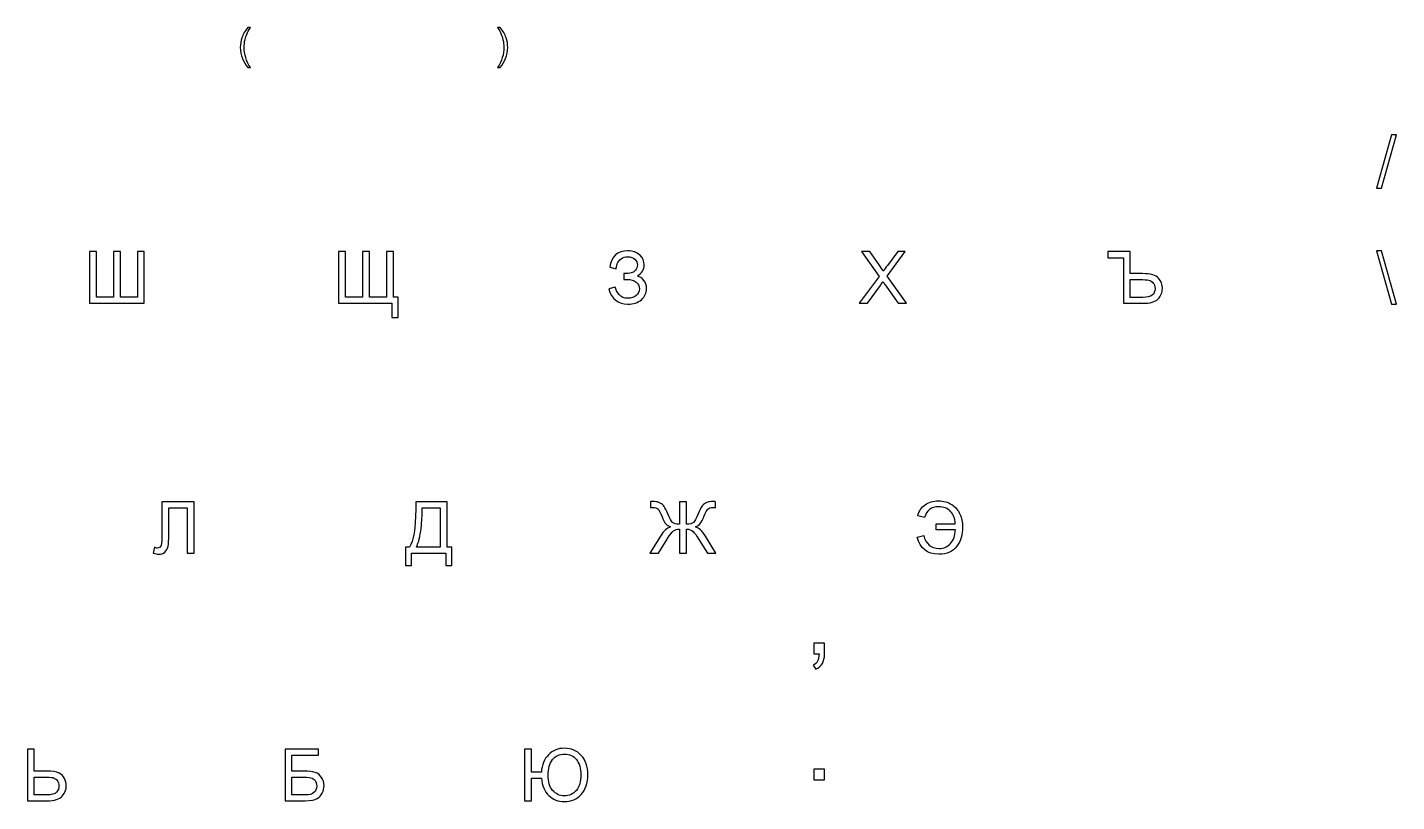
# Model space of a CAD drawing. Header units: millimetres. Extents: x -129 to 142, y -94 to 111.
# Drawn here: x 9.5 to 94.8, y -93.7 to -45.5 of the extents above; entities that cross this region are included whole.
import ezdxf

# ---------------------------------------------------------------- set-up
doc = ezdxf.new("R2010")
doc.units = ezdxf.units.MM
doc.header["$MEASUREMENT"] = 0
doc.layers.add('layer 1', color=7, linetype='Continuous')

msp = doc.modelspace()

# ---------------------------------------------------------------- linework, layer by layer
at = {"layer": 'layer 1'}
for points, knots in [([(23.2017, -48.0203), (23.0726, -47.857), (22.9632, -47.6661), (22.8737, -47.4471), (22.8737, -47.4471), (22.7843, -47.2282), (22.7398, -47.0012), (22.7398, -46.7667), (22.7398, -46.7667), (22.7398, -46.5598), (22.7732, -46.3617), (22.8399, -46.1726), (22.8399, -46.1726), (22.9182, -45.9528), (23.0388, -45.7338), (23.2017, -45.5158), (23.2017, -45.5158), (23.2017, -45.5158), (23.3699, -45.5158), (23.3699, -45.5158), (23.3699, -45.5158), (23.2649, -45.6964), (23.195, -45.8255), (23.1612, -45.9029), (23.1612, -45.9029), (23.1082, -46.0226), (23.0664, -46.1477), (23.0362, -46.2781), (23.0362, -46.2781), (22.9988, -46.4405), (22.9801, -46.6038), (22.9801, -46.768), (22.9801, -46.768), (22.9801, -47.1859), (23.11, -47.6033), (23.3699, -48.0203), (23.3699, -48.0203), (23.3699, -48.0203), (23.2017, -48.0203), (23.2017, -48.0203)], [0, 0, 0, 0, 0.0909091, 0.0909091, 0.0909091, 0.0909091, 0.1818182, 0.1818182, 0.1818182, 0.1818182, 0.2727273, 0.2727273, 0.2727273, 0.2727273, 0.3636364, 0.3636364, 0.3636364, 0.3636364, 0.4545455, 0.4545455, 0.4545455, 0.4545455, 0.5454545, 0.5454545, 0.5454545, 0.5454545, 0.6363636, 0.6363636, 0.6363636, 0.6363636, 0.7272727, 0.7272727, 0.7272727, 0.7272727, 0.8181818, 0.8181818, 0.8181818, 0.8181818, 1, 1, 1, 1]), ([(38.9364, -48.0203), (38.9364, -48.0203), (38.7682, -48.0203), (38.7682, -48.0203), (38.7682, -48.0203), (39.0281, -47.6033), (39.158, -47.1859), (39.158, -46.768), (39.158, -46.768), (39.158, -46.6047), (39.1393, -46.4427), (39.1019, -46.2821), (39.1019, -46.2821), (39.0726, -46.1517), (39.0312, -46.0266), (38.9782, -45.9065), (38.9782, -45.9065), (38.9444, -45.8286), (38.8741, -45.6982), (38.7682, -45.5158), (38.7682, -45.5158), (38.7682, -45.5158), (38.9364, -45.5158), (38.9364, -45.5158), (38.9364, -45.5158), (39.0993, -45.7338), (39.2199, -45.9528), (39.2982, -46.1726), (39.2982, -46.1726), (39.3649, -46.3617), (39.3983, -46.5598), (39.3983, -46.7667), (39.3983, -46.7667), (39.3983, -47.0012), (39.3534, -47.2282), (39.2635, -47.4471), (39.2635, -47.4471), (39.174, -47.6661), (39.065, -47.857), (38.9364, -48.0203)], [0, 0, 0, 0, 0.0909091, 0.0909091, 0.0909091, 0.0909091, 0.1818182, 0.1818182, 0.1818182, 0.1818182, 0.2727273, 0.2727273, 0.2727273, 0.2727273, 0.3636364, 0.3636364, 0.3636364, 0.3636364, 0.4545455, 0.4545455, 0.4545455, 0.4545455, 0.5454545, 0.5454545, 0.5454545, 0.5454545, 0.6363636, 0.6363636, 0.6363636, 0.6363636, 0.7272727, 0.7272727, 0.7272727, 0.7272727, 0.8181818, 0.8181818, 0.8181818, 0.8181818, 1, 1, 1, 1]), ([(93.5096, -55.5367), (93.5096, -55.5367), (94.4442, -52.2118), (94.4442, -52.2118), (94.4442, -52.2118), (94.4442, -52.2118), (94.7624, -52.2118), (94.7624, -52.2118), (94.7624, -52.2118), (94.7624, -52.2118), (93.8279, -55.5367), (93.8279, -55.5367), (93.8279, -55.5367), (93.8279, -55.5367), (93.5096, -55.5367), (93.5096, -55.5367)], [0, 0, 0, 0, 0.2, 0.2, 0.2, 0.2, 0.4, 0.4, 0.4, 0.4, 0.6, 0.6, 0.6, 0.6, 1, 1, 1, 1]), ([(13.3528, -59.4873), (13.3528, -59.4873), (13.7796, -59.4873), (13.7796, -59.4873), (13.7796, -59.4873), (13.7796, -59.4873), (13.7796, -62.327), (13.7796, -62.327), (13.7796, -62.327), (13.7796, -62.327), (14.8445, -62.327), (14.8445, -62.327), (14.8445, -62.327), (14.8445, -62.327), (14.8445, -59.4873), (14.8445, -59.4873), (14.8445, -59.4873), (14.8445, -59.4873), (15.2713, -59.4873), (15.2713, -59.4873), (15.2713, -59.4873), (15.2713, -59.4873), (15.2713, -62.327), (15.2713, -62.327), (15.2713, -62.327), (15.2713, -62.327), (16.3362, -62.327), (16.3362, -62.327), (16.3362, -62.327), (16.3362, -62.327), (16.3362, -59.4873), (16.3362, -59.4873), (16.3362, -59.4873), (16.3362, -59.4873), (16.763, -59.4873), (16.763, -59.4873), (16.763, -59.4873), (16.763, -59.4873), (16.763, -62.7044), (16.763, -62.7044), (16.763, -62.7044), (16.763, -62.7044), (13.3528, -62.7044), (13.3528, -62.7044), (13.3528, -62.7044), (13.3528, -62.7044), (13.3528, -59.4873), (13.3528, -59.4873)], [0, 0, 0, 0, 0.0769231, 0.0769231, 0.0769231, 0.0769231, 0.1538462, 0.1538462, 0.1538462, 0.1538462, 0.2307692, 0.2307692, 0.2307692, 0.2307692, 0.3076923, 0.3076923, 0.3076923, 0.3076923, 0.3846154, 0.3846154, 0.3846154, 0.3846154, 0.4615385, 0.4615385, 0.4615385, 0.4615385, 0.5384615, 0.5384615, 0.5384615, 0.5384615, 0.6153846, 0.6153846, 0.6153846, 0.6153846, 0.6923077, 0.6923077, 0.6923077, 0.6923077, 0.7692308, 0.7692308, 0.7692308, 0.7692308, 0.8461538, 0.8461538, 0.8461538, 0.8461538, 1, 1, 1, 1]), ([(28.866, -59.4873), (28.866, -59.4873), (29.2928, -59.4873), (29.2928, -59.4873), (29.2928, -59.4873), (29.2928, -59.4873), (29.2928, -62.327), (29.2928, -62.327), (29.2928, -62.327), (29.2928, -62.327), (30.3577, -62.327), (30.3577, -62.327), (30.3577, -62.327), (30.3577, -62.327), (30.3577, -59.4873), (30.3577, -59.4873), (30.3577, -59.4873), (30.3577, -59.4873), (30.7845, -59.4873), (30.7845, -59.4873), (30.7845, -59.4873), (30.7845, -59.4873), (30.7845, -62.327), (30.7845, -62.327), (30.7845, -62.327), (30.7845, -62.327), (31.8494, -62.327), (31.8494, -62.327), (31.8494, -62.327), (31.8494, -62.327), (31.8494, -59.4873), (31.8494, -59.4873), (31.8494, -59.4873), (31.8494, -59.4873), (32.2762, -59.4873), (32.2762, -59.4873), (32.2762, -59.4873), (32.2762, -59.4873), (32.2762, -62.327), (32.2762, -62.327), (32.2762, -62.327), (32.2762, -62.327), (32.5638, -62.327), (32.5638, -62.327), (32.5638, -62.327), (32.5638, -62.327), (32.5638, -63.5985), (32.5638, -63.5985), (32.5638, -63.5985), (32.5638, -63.5985), (32.1864, -63.5985), (32.1864, -63.5985), (32.1864, -63.5985), (32.1864, -63.5985), (32.1864, -62.7044), (32.1864, -62.7044), (32.1864, -62.7044), (32.1864, -62.7044), (28.866, -62.7044), (28.866, -62.7044), (28.866, -62.7044), (28.866, -62.7044), (28.866, -59.4873), (28.866, -59.4873)], [0, 0, 0, 0, 0.0588235, 0.0588235, 0.0588235, 0.0588235, 0.1176471, 0.1176471, 0.1176471, 0.1176471, 0.1764706, 0.1764706, 0.1764706, 0.1764706, 0.2352941, 0.2352941, 0.2352941, 0.2352941, 0.2941176, 0.2941176, 0.2941176, 0.2941176, 0.3529412, 0.3529412, 0.3529412, 0.3529412, 0.4117647, 0.4117647, 0.4117647, 0.4117647, 0.4705882, 0.4705882, 0.4705882, 0.4705882, 0.5294118, 0.5294118, 0.5294118, 0.5294118, 0.5882353, 0.5882353, 0.5882353, 0.5882353, 0.6470588, 0.6470588, 0.6470588, 0.6470588, 0.7058824, 0.7058824, 0.7058824, 0.7058824, 0.7647059, 0.7647059, 0.7647059, 0.7647059, 0.8235294, 0.8235294, 0.8235294, 0.8235294, 0.8823529, 0.8823529, 0.8823529, 0.8823529, 1, 1, 1, 1]), ([(45.6891, -61.7968), (45.6891, -61.7968), (46.0935, -61.6935), (46.0935, -61.6935), (46.0935, -61.6935), (46.1242, -61.8492), (46.2066, -62.005), (46.3399, -62.1607), (46.3399, -62.1607), (46.4739, -62.3165), (46.6507, -62.3944), (46.8716, -62.3944), (46.8716, -62.3944), (47.0962, -62.3944), (47.2737, -62.3367), (47.404, -62.2206), (47.404, -62.2206), (47.5336, -62.1053), (47.5987, -61.9653), (47.5987, -61.8013), (47.5987, -61.8013), (47.5987, -61.6246), (47.5306, -61.483), (47.3935, -61.3789), (47.3935, -61.3789), (47.2572, -61.2741), (47.0708, -61.2217), (46.8356, -61.2217), (46.8356, -61.2217), (46.8356, -61.2217), (46.6327, -61.2217), (46.6327, -61.2217), (46.6327, -61.2217), (46.6327, -61.2217), (46.6327, -60.8487), (46.6327, -60.8487), (46.6327, -60.8487), (46.8274, -60.8487), (46.9764, -60.8375), (47.0798, -60.8151), (47.0798, -60.8151), (47.1831, -60.7926), (47.2745, -60.7349), (47.3538, -60.6421), (47.3538, -60.6421), (47.4332, -60.55), (47.4729, -60.4444), (47.4729, -60.3261), (47.4729, -60.3261), (47.4729, -60.1868), (47.419, -60.0647), (47.3104, -59.9614), (47.3104, -59.9614), (47.2026, -59.858), (47.0558, -59.8064), (46.8716, -59.8064), (46.8716, -59.8064), (46.7098, -59.8064), (46.572, -59.8468), (46.4582, -59.9284), (46.4582, -59.9284), (46.3444, -60.01), (46.2658, -60.1179), (46.2216, -60.2519), (46.2216, -60.2519), (46.1781, -60.386), (46.1564, -60.4863), (46.1564, -60.5522), (46.1564, -60.5522), (46.1564, -60.5522), (45.7475, -60.4579), (45.7475, -60.4579), (45.7475, -60.4579), (45.8479, -59.7749), (46.2238, -59.4334), (46.8746, -59.4334), (46.8746, -59.4334), (47.1883, -59.4334), (47.4362, -59.521), (47.6197, -59.6955), (47.6197, -59.6955), (47.8031, -59.87), (47.8952, -60.0737), (47.8952, -60.3073), (47.8952, -60.3073), (47.8952, -60.6069), (47.7537, -60.839), (47.4707, -61.0038), (47.4707, -61.0038), (47.6347, -61.0494), (47.7717, -61.1423), (47.8825, -61.2816), (47.8825, -61.2816), (47.9926, -61.4216), (48.048, -61.5886), (48.048, -61.7833), (48.048, -61.7833), (48.048, -62.0604), (47.9409, -62.2918), (47.7268, -62.4782), (47.7268, -62.4782), (47.5126, -62.6647), (47.2288, -62.7583), (46.8753, -62.7583), (46.8753, -62.7583), (46.2672, -62.7583), (45.8719, -62.4378), (45.6891, -61.7968)], [0, 0, 0, 0, 0.0357143, 0.0357143, 0.0357143, 0.0357143, 0.0714286, 0.0714286, 0.0714286, 0.0714286, 0.1071429, 0.1071429, 0.1071429, 0.1071429, 0.1428571, 0.1428571, 0.1428571, 0.1428571, 0.1785714, 0.1785714, 0.1785714, 0.1785714, 0.2142857, 0.2142857, 0.2142857, 0.2142857, 0.25, 0.25, 0.25, 0.25, 0.2857143, 0.2857143, 0.2857143, 0.2857143, 0.3214286, 0.3214286, 0.3214286, 0.3214286, 0.3571429, 0.3571429, 0.3571429, 0.3571429, 0.3928571, 0.3928571, 0.3928571, 0.3928571, 0.4285714, 0.4285714, 0.4285714, 0.4285714, 0.4642857, 0.4642857, 0.4642857, 0.4642857, 0.5, 0.5, 0.5, 0.5, 0.5357143, 0.5357143, 0.5357143, 0.5357143, 0.5714286, 0.5714286, 0.5714286, 0.5714286, 0.6071429, 0.6071429, 0.6071429, 0.6071429, 0.6428571, 0.6428571, 0.6428571, 0.6428571, 0.6785714, 0.6785714, 0.6785714, 0.6785714, 0.7142857, 0.7142857, 0.7142857, 0.7142857, 0.75, 0.75, 0.75, 0.75, 0.7857143, 0.7857143, 0.7857143, 0.7857143, 0.8214286, 0.8214286, 0.8214286, 0.8214286, 0.8571429, 0.8571429, 0.8571429, 0.8571429, 0.8928571, 0.8928571, 0.8928571, 0.8928571, 0.9285714, 0.9285714, 0.9285714, 0.9285714, 1, 1, 1, 1]), ([(61.2897, -62.7044), (61.2897, -62.7044), (62.5328, -61.0352), (62.5328, -61.0352), (62.5328, -61.0352), (62.5328, -61.0352), (61.4379, -59.4873), (61.4379, -59.4873), (61.4379, -59.4873), (61.4379, -59.4873), (61.9449, -59.4873), (61.9449, -59.4873), (61.9449, -59.4873), (61.9449, -59.4873), (62.5313, -60.3103), (62.5313, -60.3103), (62.5313, -60.3103), (62.6533, -60.4811), (62.7379, -60.6114), (62.7866, -60.702), (62.7866, -60.702), (62.8593, -60.5896), (62.9446, -60.4698), (63.0427, -60.3433), (63.0427, -60.3433), (63.0427, -60.3433), (63.6852, -59.4873), (63.6852, -59.4873), (63.6852, -59.4873), (63.6852, -59.4873), (64.1518, -59.4873), (64.1518, -59.4873), (64.1518, -59.4873), (64.1518, -59.4873), (63.0345, -61.0165), (63.0345, -61.0165), (63.0345, -61.0165), (63.0345, -61.0165), (64.2371, -62.7044), (64.2371, -62.7044), (64.2371, -62.7044), (64.2371, -62.7044), (63.7144, -62.7044), (63.7144, -62.7044), (63.7144, -62.7044), (63.7144, -62.7044), (62.9027, -61.5572), (62.9027, -61.5572), (62.9027, -61.5572), (62.8563, -61.492), (62.8121, -61.4269), (62.7709, -61.3625), (62.7709, -61.3625), (62.699, -61.4703), (62.6481, -61.5459), (62.6166, -61.5886), (62.6166, -61.5886), (62.6166, -61.5886), (61.8011, -62.7044), (61.8011, -62.7044), (61.8011, -62.7044), (61.8011, -62.7044), (61.2897, -62.7044), (61.2897, -62.7044)], [0, 0, 0, 0, 0.0588235, 0.0588235, 0.0588235, 0.0588235, 0.1176471, 0.1176471, 0.1176471, 0.1176471, 0.1764706, 0.1764706, 0.1764706, 0.1764706, 0.2352941, 0.2352941, 0.2352941, 0.2352941, 0.2941176, 0.2941176, 0.2941176, 0.2941176, 0.3529412, 0.3529412, 0.3529412, 0.3529412, 0.4117647, 0.4117647, 0.4117647, 0.4117647, 0.4705882, 0.4705882, 0.4705882, 0.4705882, 0.5294118, 0.5294118, 0.5294118, 0.5294118, 0.5882353, 0.5882353, 0.5882353, 0.5882353, 0.6470588, 0.6470588, 0.6470588, 0.6470588, 0.7058824, 0.7058824, 0.7058824, 0.7058824, 0.7647059, 0.7647059, 0.7647059, 0.7647059, 0.8235294, 0.8235294, 0.8235294, 0.8235294, 0.8823529, 0.8823529, 0.8823529, 0.8823529, 1, 1, 1, 1]), ([(76.766, -59.4873), (76.766, -59.4873), (78.1723, -59.4873), (78.1723, -59.4873), (78.1723, -59.4873), (78.1723, -59.4873), (78.1723, -60.8577), (78.1723, -60.8577), (78.1723, -60.8577), (78.1723, -60.8577), (78.9429, -60.8577), (78.9429, -60.8577), (78.9429, -60.8577), (79.4476, -60.8577), (79.7786, -60.9513), (79.9359, -61.1393), (79.9359, -61.1393), (80.0931, -61.3265), (80.1718, -61.5377), (80.1718, -61.7721), (80.1718, -61.7721), (80.1718, -62.0417), (80.0804, -62.2648), (79.8984, -62.4408), (79.8984, -62.4408), (79.7165, -62.6168), (79.4064, -62.7044), (78.9684, -62.7044), (78.9684, -62.7044), (78.9684, -62.7044), (77.7455, -62.7044), (77.7455, -62.7044), (77.7455, -62.7044), (77.7455, -62.7044), (77.7455, -59.8648), (77.7455, -59.8648), (77.7455, -59.8648), (77.7455, -59.8648), (76.766, -59.8648), (76.766, -59.8648), (76.766, -59.8648), (76.766, -59.8648), (76.766, -59.4873), (76.766, -59.4873)], [0, 0, 0, 0, 0.0833333, 0.0833333, 0.0833333, 0.0833333, 0.1666667, 0.1666667, 0.1666667, 0.1666667, 0.25, 0.25, 0.25, 0.25, 0.3333333, 0.3333333, 0.3333333, 0.3333333, 0.4166667, 0.4166667, 0.4166667, 0.4166667, 0.5, 0.5, 0.5, 0.5, 0.5833333, 0.5833333, 0.5833333, 0.5833333, 0.6666667, 0.6666667, 0.6666667, 0.6666667, 0.75, 0.75, 0.75, 0.75, 0.8333333, 0.8333333, 0.8333333, 0.8333333, 1, 1, 1, 1]), ([(94.4427, -62.7583), (94.4427, -62.7583), (93.5126, -59.4334), (93.5126, -59.4334), (93.5126, -59.4334), (93.5126, -59.4334), (93.8286, -59.4334), (93.8286, -59.4334), (93.8286, -59.4334), (93.8286, -59.4334), (94.7587, -62.7583), (94.7587, -62.7583), (94.7587, -62.7583), (94.7587, -62.7583), (94.4427, -62.7583), (94.4427, -62.7583)], [0, 0, 0, 0, 0.2, 0.2, 0.2, 0.2, 0.4, 0.4, 0.4, 0.4, 0.6, 0.6, 0.6, 0.6, 1, 1, 1, 1]), ([(78.1723, -62.3405), (78.1723, -62.3405), (78.9519, -62.3405), (78.9519, -62.3405), (78.9519, -62.3405), (79.2192, -62.3405), (79.4132, -62.2955), (79.5337, -62.2057), (79.5337, -62.2057), (79.6536, -62.1158), (79.7135, -61.9728), (79.7135, -61.7766), (79.7135, -61.7766), (79.7135, -61.6433), (79.6783, -61.5317), (79.6071, -61.4403), (79.6071, -61.4403), (79.536, -61.349), (79.4416, -61.2898), (79.3248, -61.2644), (79.3248, -61.2644), (79.208, -61.2389), (79.0133, -61.2262), (78.7407, -61.2262), (78.7407, -61.2262), (78.7407, -61.2262), (78.1723, -61.2262), (78.1723, -61.2262), (78.1723, -61.2262), (78.1723, -61.2262), (78.1723, -62.3405), (78.1723, -62.3405)], [0, 0, 0, 0, 0.1111111, 0.1111111, 0.1111111, 0.1111111, 0.2222222, 0.2222222, 0.2222222, 0.2222222, 0.3333333, 0.3333333, 0.3333333, 0.3333333, 0.4444444, 0.4444444, 0.4444444, 0.4444444, 0.5555556, 0.5555556, 0.5555556, 0.5555556, 0.6666667, 0.6666667, 0.6666667, 0.6666667, 0.7777778, 0.7777778, 0.7777778, 0.7777778, 1, 1, 1, 1]), ([(66.0884, -76.4333), (66.0884, -76.4333), (66.0884, -76.8108), (66.0884, -76.8108), (66.0884, -76.8108), (66.0884, -76.8108), (67.2835, -76.8108), (67.2835, -76.8108), (67.2835, -76.8108), (67.2671, -77.171), (67.1667, -77.4548), (66.9825, -77.6629), (66.9825, -77.6629), (66.7975, -77.8704), (66.5609, -77.9745), (66.2718, -77.9745), (66.2718, -77.9745), (65.7589, -77.9745), (65.4369, -77.7034), (65.3066, -77.1612), (65.3066, -77.1612), (65.3066, -77.1612), (64.8977, -77.2691), (64.8977, -77.2691), (64.8977, -77.2691), (65.0834, -77.979), (65.5312, -78.3339), (66.2419, -78.3339), (66.2419, -78.3339), (66.7496, -78.3339), (67.1278, -78.1707), (67.3757, -77.8434), (67.3757, -77.8434), (67.6243, -77.5169), (67.7403, -77.1148), (67.7239, -76.6363), (67.7239, -76.6363), (67.7239, -76.3442), (67.6685, -76.0769), (67.5584, -75.8358), (67.5584, -75.8358), (67.4475, -75.5946), (67.2776, -75.3962), (67.0492, -75.2412), (67.0492, -75.2412), (66.8208, -75.0862), (66.5482, -75.009), (66.2322, -75.009), (66.2322, -75.009), (65.8982, -75.009), (65.6189, -75.0914), (65.3942, -75.2561), (65.3942, -75.2561), (65.1695, -75.4209), (65.0175, -75.65), (64.9381, -75.9436), (64.9381, -75.9436), (64.9381, -75.9436), (65.356, -76.0514), (65.356, -76.0514), (65.356, -76.0514), (65.4781, -75.6051), (65.7716, -75.382), (66.2374, -75.382), (66.2374, -75.382), (66.5512, -75.382), (66.7975, -75.4763), (66.9758, -75.6658), (66.9758, -75.6658), (67.1547, -75.8545), (67.2528, -76.1106), (67.2701, -76.4333), (67.2701, -76.4333), (67.2701, -76.4333), (66.0884, -76.4333), (66.0884, -76.4333)], [0, 0, 0, 0, 0.05, 0.05, 0.05, 0.05, 0.1, 0.1, 0.1, 0.1, 0.15, 0.15, 0.15, 0.15, 0.2, 0.2, 0.2, 0.2, 0.25, 0.25, 0.25, 0.25, 0.3, 0.3, 0.3, 0.3, 0.35, 0.35, 0.35, 0.35, 0.4, 0.4, 0.4, 0.4, 0.45, 0.45, 0.45, 0.45, 0.5, 0.5, 0.5, 0.5, 0.55, 0.55, 0.55, 0.55, 0.6, 0.6, 0.6, 0.6, 0.65, 0.65, 0.65, 0.65, 0.7, 0.7, 0.7, 0.7, 0.75, 0.75, 0.75, 0.75, 0.8, 0.8, 0.8, 0.8, 0.85, 0.85, 0.85, 0.85, 0.9, 0.9, 0.9, 0.9, 1, 1, 1, 1]), ([(17.8581, -75.0629), (17.8581, -75.0629), (19.8665, -75.0629), (19.8665, -75.0629), (19.8665, -75.0629), (19.8665, -75.0629), (19.8665, -78.28), (19.8665, -78.28), (19.8665, -78.28), (19.8665, -78.28), (19.4397, -78.28), (19.4397, -78.28), (19.4397, -78.28), (19.4397, -78.28), (19.4397, -75.4404), (19.4397, -75.4404), (19.4397, -75.4404), (19.4397, -75.4404), (18.2849, -75.4404), (18.2849, -75.4404), (18.2849, -75.4404), (18.2849, -75.4404), (18.2849, -77.0976), (18.2849, -77.0976), (18.2849, -77.0976), (18.2849, -77.4345), (18.2692, -77.6809), (18.2378, -77.8374), (18.2378, -77.8374), (18.2063, -77.9947), (18.1397, -78.116), (18.0386, -78.2036), (18.0386, -78.2036), (17.9375, -78.2905), (17.8087, -78.3339), (17.6537, -78.3339), (17.6537, -78.3339), (17.5593, -78.3339), (17.4462, -78.3144), (17.3144, -78.2755), (17.3144, -78.2755), (17.3144, -78.2755), (17.3908, -77.8981), (17.3908, -77.8981), (17.3908, -77.8981), (17.4605, -77.934), (17.5204, -77.952), (17.5698, -77.952), (17.5698, -77.952), (17.6656, -77.952), (17.7383, -77.9161), (17.7862, -77.8434), (17.7862, -77.8434), (17.8341, -77.7708), (17.8581, -77.6), (17.8581, -77.3305), (17.8581, -77.3305), (17.8581, -77.3305), (17.8581, -75.0629), (17.8581, -75.0629)], [0, 0, 0, 0, 0.0625, 0.0625, 0.0625, 0.0625, 0.125, 0.125, 0.125, 0.125, 0.1875, 0.1875, 0.1875, 0.1875, 0.25, 0.25, 0.25, 0.25, 0.3125, 0.3125, 0.3125, 0.3125, 0.375, 0.375, 0.375, 0.375, 0.4375, 0.4375, 0.4375, 0.4375, 0.5, 0.5, 0.5, 0.5, 0.5625, 0.5625, 0.5625, 0.5625, 0.625, 0.625, 0.625, 0.625, 0.6875, 0.6875, 0.6875, 0.6875, 0.75, 0.75, 0.75, 0.75, 0.8125, 0.8125, 0.8125, 0.8125, 0.875, 0.875, 0.875, 0.875, 1, 1, 1, 1]), ([(33.6644, -75.0629), (33.6644, -75.0629), (35.6234, -75.0629), (35.6234, -75.0629), (35.6234, -75.0629), (35.6234, -75.0629), (35.6234, -77.9026), (35.6234, -77.9026), (35.6234, -77.9026), (35.6234, -77.9026), (35.911, -77.9026), (35.911, -77.9026), (35.911, -77.9026), (35.911, -77.9026), (35.911, -79.0303), (35.911, -79.0303), (35.911, -79.0303), (35.911, -79.0303), (35.5335, -79.0303), (35.5335, -79.0303), (35.5335, -79.0303), (35.5335, -79.0303), (35.5335, -78.28), (35.5335, -78.28), (35.5335, -78.28), (35.5335, -78.28), (33.4038, -78.28), (33.4038, -78.28), (33.4038, -78.28), (33.4038, -78.28), (33.4038, -79.0303), (33.4038, -79.0303), (33.4038, -79.0303), (33.4038, -79.0303), (33.0264, -79.0303), (33.0264, -79.0303), (33.0264, -79.0303), (33.0264, -79.0303), (33.0264, -77.9026), (33.0264, -77.9026), (33.0264, -77.9026), (33.0264, -77.9026), (33.2735, -77.9026), (33.2735, -77.9026), (33.2735, -77.9026), (33.5341, -77.5117), (33.6644, -76.7216), (33.6644, -75.5332), (33.6644, -75.5332), (33.6644, -75.5332), (33.6644, -75.0629), (33.6644, -75.0629)], [0, 0, 0, 0, 0.0714286, 0.0714286, 0.0714286, 0.0714286, 0.1428571, 0.1428571, 0.1428571, 0.1428571, 0.2142857, 0.2142857, 0.2142857, 0.2142857, 0.2857143, 0.2857143, 0.2857143, 0.2857143, 0.3571429, 0.3571429, 0.3571429, 0.3571429, 0.4285714, 0.4285714, 0.4285714, 0.4285714, 0.5, 0.5, 0.5, 0.5, 0.5714286, 0.5714286, 0.5714286, 0.5714286, 0.6428571, 0.6428571, 0.6428571, 0.6428571, 0.7142857, 0.7142857, 0.7142857, 0.7142857, 0.7857143, 0.7857143, 0.7857143, 0.7857143, 0.8571429, 0.8571429, 0.8571429, 0.8571429, 1, 1, 1, 1]), ([(35.1966, -75.4404), (35.1966, -75.4404), (34.0733, -75.4404), (34.0733, -75.4404), (34.0733, -75.4404), (34.0733, -75.4404), (34.0733, -75.6051), (34.0733, -75.6051), (34.0733, -75.6051), (34.0733, -75.8792), (34.0486, -76.2544), (33.9992, -76.7299), (33.9992, -76.7299), (33.9505, -77.2054), (33.8531, -77.5963), (33.7094, -77.9026), (33.7094, -77.9026), (33.7094, -77.9026), (35.1966, -77.9026), (35.1966, -77.9026), (35.1966, -77.9026), (35.1966, -77.9026), (35.1966, -75.4404), (35.1966, -75.4404)], [0, 0, 0, 0, 0.1428571, 0.1428571, 0.1428571, 0.1428571, 0.2857143, 0.2857143, 0.2857143, 0.2857143, 0.4285714, 0.4285714, 0.4285714, 0.4285714, 0.5714286, 0.5714286, 0.5714286, 0.5714286, 0.7142857, 0.7142857, 0.7142857, 0.7142857, 1, 1, 1, 1]), ([(50.5311, -75.0629), (50.5311, -75.0629), (50.5311, -76.4738), (50.5311, -76.4738), (50.5311, -76.4738), (50.74, -76.4738), (50.883, -76.4348), (50.9617, -76.3577), (50.9617, -76.3577), (51.0396, -76.2806), (51.1384, -76.1001), (51.259, -75.8148), (51.259, -75.8148), (51.3473, -75.6029), (51.42, -75.4538), (51.4784, -75.367), (51.4784, -75.367), (51.536, -75.2794), (51.6184, -75.2067), (51.7255, -75.1476), (51.7255, -75.1476), (51.8326, -75.0884), (51.9502, -75.0584), (52.0775, -75.0584), (52.0775, -75.0584), (52.2167, -75.0584), (52.3036, -75.0599), (52.3373, -75.0629), (52.3373, -75.0629), (52.3373, -75.0629), (52.3373, -75.4314), (52.3373, -75.4314), (52.3373, -75.4314), (52.3238, -75.4314), (52.2961, -75.4306), (52.2542, -75.4291), (52.2542, -75.4291), (52.207, -75.4276), (52.1786, -75.4269), (52.1688, -75.4269), (52.1688, -75.4269), (52.0325, -75.4269), (51.9314, -75.4598), (51.8663, -75.5257), (51.8663, -75.5257), (51.7989, -75.5916), (51.7218, -75.7324), (51.6356, -75.9481), (51.6356, -75.9481), (51.542, -76.1817), (51.4612, -76.3405), (51.3923, -76.4251), (51.3923, -76.4251), (51.3241, -76.5097), (51.2245, -76.5794), (51.0942, -76.6355), (51.0942, -76.6355), (51.3054, -76.6939), (51.5091, -76.8849), (51.7068, -77.2091), (51.7068, -77.2091), (51.7068, -77.2091), (52.3688, -78.28), (52.3688, -78.28), (52.3688, -78.28), (52.3688, -78.28), (51.8423, -78.28), (51.8423, -78.28), (51.8423, -78.28), (51.8423, -78.28), (51.3031, -77.4083), (51.3031, -77.4083), (51.3031, -77.4083), (51.1601, -77.1762), (51.0396, -77.0129), (50.9422, -76.9178), (50.9422, -76.9178), (50.8448, -76.8227), (50.7078, -76.7748), (50.5311, -76.7748), (50.5311, -76.7748), (50.5311, -76.7748), (50.5311, -78.28), (50.5311, -78.28), (50.5311, -78.28), (50.5311, -78.28), (50.0953, -78.28), (50.0953, -78.28), (50.0953, -78.28), (50.0953, -78.28), (50.0953, -76.7748), (50.0953, -76.7748), (50.0953, -76.7748), (49.9552, -76.7748), (49.8317, -76.8115), (49.7238, -76.8856), (49.7238, -76.8856), (49.6167, -76.9598), (49.4917, -77.1193), (49.3486, -77.3642), (49.3486, -77.3642), (49.3486, -77.3642), (49.3217, -77.4076), (49.3217, -77.4076), (49.3217, -77.4076), (49.3217, -77.4076), (48.7818, -78.28), (48.7818, -78.28), (48.7818, -78.28), (48.7818, -78.28), (48.2531, -78.28), (48.2531, -78.28), (48.2531, -78.28), (48.2531, -78.28), (48.9158, -77.2091), (48.9158, -77.2091), (48.9158, -77.2091), (49.118, -76.8834), (49.3232, -76.6924), (49.5314, -76.6355), (49.5314, -76.6355), (49.4153, -76.5883), (49.3209, -76.5254), (49.2483, -76.4468), (49.2483, -76.4468), (49.1749, -76.3682), (49.088, -76.2019), (48.987, -75.9488), (48.987, -75.9488), (48.8948, -75.7182), (48.8155, -75.5737), (48.7496, -75.5152), (48.7496, -75.5152), (48.6837, -75.4561), (48.5863, -75.4269), (48.456, -75.4269), (48.456, -75.4269), (48.456, -75.4269), (48.2845, -75.4314), (48.2845, -75.4314), (48.2845, -75.4314), (48.2845, -75.4314), (48.2845, -75.0629), (48.2845, -75.0629), (48.2845, -75.0629), (48.301, -75.0599), (48.3826, -75.0584), (48.5309, -75.0584), (48.5309, -75.0584), (48.6717, -75.0584), (48.7937, -75.0877), (48.8971, -75.1453), (48.8971, -75.1453), (49.0004, -75.203), (49.0813, -75.2756), (49.1405, -75.3625), (49.1405, -75.3625), (49.1989, -75.4501), (49.2738, -75.6006), (49.3659, -75.8155), (49.3659, -75.8155), (49.4879, -76.1046), (49.5875, -76.2858), (49.6639, -76.3592), (49.6639, -76.3592), (49.741, -76.4326), (49.8848, -76.4708), (50.0953, -76.4738), (50.0953, -76.4738), (50.0953, -76.4738), (50.0953, -75.0629), (50.0953, -75.0629), (50.0953, -75.0629), (50.0953, -75.0629), (50.5311, -75.0629), (50.5311, -75.0629)], [0, 0, 0, 0, 0.0222222, 0.0222222, 0.0222222, 0.0222222, 0.0444444, 0.0444444, 0.0444444, 0.0444444, 0.0666667, 0.0666667, 0.0666667, 0.0666667, 0.0888889, 0.0888889, 0.0888889, 0.0888889, 0.1111111, 0.1111111, 0.1111111, 0.1111111, 0.1333333, 0.1333333, 0.1333333, 0.1333333, 0.1555556, 0.1555556, 0.1555556, 0.1555556, 0.1777778, 0.1777778, 0.1777778, 0.1777778, 0.2, 0.2, 0.2, 0.2, 0.2222222, 0.2222222, 0.2222222, 0.2222222, 0.2444444, 0.2444444, 0.2444444, 0.2444444, 0.2666667, 0.2666667, 0.2666667, 0.2666667, 0.2888889, 0.2888889, 0.2888889, 0.2888889, 0.3111111, 0.3111111, 0.3111111, 0.3111111, 0.3333333, 0.3333333, 0.3333333, 0.3333333, 0.3555556, 0.3555556, 0.3555556, 0.3555556, 0.3777778, 0.3777778, 0.3777778, 0.3777778, 0.4, 0.4, 0.4, 0.4, 0.4222222, 0.4222222, 0.4222222, 0.4222222, 0.4444444, 0.4444444, 0.4444444, 0.4444444, 0.4666667, 0.4666667, 0.4666667, 0.4666667, 0.4888889, 0.4888889, 0.4888889, 0.4888889, 0.5111111, 0.5111111, 0.5111111, 0.5111111, 0.5333333, 0.5333333, 0.5333333, 0.5333333, 0.5555556, 0.5555556, 0.5555556, 0.5555556, 0.5777778, 0.5777778, 0.5777778, 0.5777778, 0.6, 0.6, 0.6, 0.6, 0.6222222, 0.6222222, 0.6222222, 0.6222222, 0.6444444, 0.6444444, 0.6444444, 0.6444444, 0.6666667, 0.6666667, 0.6666667, 0.6666667, 0.6888889, 0.6888889, 0.6888889, 0.6888889, 0.7111111, 0.7111111, 0.7111111, 0.7111111, 0.7333333, 0.7333333, 0.7333333, 0.7333333, 0.7555556, 0.7555556, 0.7555556, 0.7555556, 0.7777778, 0.7777778, 0.7777778, 0.7777778, 0.8, 0.8, 0.8, 0.8, 0.8222222, 0.8222222, 0.8222222, 0.8222222, 0.8444444, 0.8444444, 0.8444444, 0.8444444, 0.8666667, 0.8666667, 0.8666667, 0.8666667, 0.8888889, 0.8888889, 0.8888889, 0.8888889, 0.9111111, 0.9111111, 0.9111111, 0.9111111, 0.9333333, 0.9333333, 0.9333333, 0.9333333, 0.9555556, 0.9555556, 0.9555556, 0.9555556, 1, 1, 1, 1]), ([(58.4616, -84.5501), (58.4616, -84.5501), (58.4616, -83.8858), (58.4616, -83.8858), (58.4616, -83.8858), (58.4616, -83.8858), (59.1258, -83.8858), (59.1258, -83.8858), (59.1258, -83.8858), (59.1258, -83.8858), (59.1258, -84.5501), (59.1258, -84.5501), (59.1258, -84.5501), (59.1258, -84.7948), (59.0827, -84.9929), (58.9952, -85.1435), (58.9952, -85.1435), (58.9088, -85.2941), (58.7705, -85.4114), (58.5811, -85.4933), (58.5811, -85.4933), (58.5811, -85.4933), (58.4217, -85.2409), (58.4217, -85.2409), (58.4217, -85.2409), (58.5457, -85.1867), (58.6365, -85.107), (58.6941, -85.0029), (58.6941, -85.0029), (58.7527, -84.8977), (58.786, -84.7472), (58.7926, -84.5501), (58.7926, -84.5501), (58.7926, -84.5501), (58.4616, -84.5501), (58.4616, -84.5501)], [0, 0, 0, 0, 0.1, 0.1, 0.1, 0.1, 0.2, 0.2, 0.2, 0.2, 0.3, 0.3, 0.3, 0.3, 0.4, 0.4, 0.4, 0.4, 0.5, 0.5, 0.5, 0.5, 0.6, 0.6, 0.6, 0.6, 0.7, 0.7, 0.7, 0.7, 0.8, 0.8, 0.8, 0.8, 1, 1, 1, 1]), ([(9.4791, -90.4766), (9.4791, -90.4766), (9.906, -90.4766), (9.906, -90.4766), (9.906, -90.4766), (9.906, -90.4766), (9.906, -91.847), (9.906, -91.847), (9.906, -91.847), (9.906, -91.847), (10.6721, -91.847), (10.6721, -91.847), (10.6721, -91.847), (11.03, -91.847), (11.2891, -91.889), (11.4501, -91.9721), (11.4501, -91.9721), (11.6104, -92.056), (11.7257, -92.1698), (11.7961, -92.3128), (11.7961, -92.3128), (11.8657, -92.4566), (11.9009, -92.6049), (11.9009, -92.7569), (11.9009, -92.7569), (11.9009, -93.0063), (11.8163, -93.2249), (11.6463, -93.4121), (11.6463, -93.4121), (11.4771, -93.6001), (11.1618, -93.6937), (10.6998, -93.6937), (10.6998, -93.6937), (10.6998, -93.6937), (9.4791, -93.6937), (9.4791, -93.6937), (9.4791, -93.6937), (9.4791, -93.6937), (9.4791, -90.4766), (9.4791, -90.4766)], [0, 0, 0, 0, 0.0909091, 0.0909091, 0.0909091, 0.0909091, 0.1818182, 0.1818182, 0.1818182, 0.1818182, 0.2727273, 0.2727273, 0.2727273, 0.2727273, 0.3636364, 0.3636364, 0.3636364, 0.3636364, 0.4545455, 0.4545455, 0.4545455, 0.4545455, 0.5454545, 0.5454545, 0.5454545, 0.5454545, 0.6363636, 0.6363636, 0.6363636, 0.6363636, 0.7272727, 0.7272727, 0.7272727, 0.7272727, 0.8181818, 0.8181818, 0.8181818, 0.8181818, 1, 1, 1, 1]), ([(25.5296, -90.4766), (25.5296, -90.4766), (27.6189, -90.4766), (27.6189, -90.4766), (27.6189, -90.4766), (27.6189, -90.4766), (27.6189, -90.8541), (27.6189, -90.8541), (27.6189, -90.8541), (27.6189, -90.8541), (25.9565, -90.8541), (25.9565, -90.8541), (25.9565, -90.8541), (25.9565, -90.8541), (25.9565, -91.847), (25.9565, -91.847), (25.9565, -91.847), (25.9565, -91.847), (26.7248, -91.847), (26.7248, -91.847), (26.7248, -91.847), (27.0086, -91.847), (27.234, -91.874), (27.4018, -91.9287), (27.4018, -91.9287), (27.5695, -91.9826), (27.7036, -92.0844), (27.8046, -92.2349), (27.8046, -92.2349), (27.9057, -92.3847), (27.9559, -92.5592), (27.9559, -92.7584), (27.9559, -92.7584), (27.9559, -92.9209), (27.92, -93.0729), (27.8473, -93.2137), (27.8473, -93.2137), (27.7747, -93.3552), (27.6669, -93.4705), (27.5231, -93.5597), (27.5231, -93.5597), (27.38, -93.6488), (27.1352, -93.6937), (26.79, -93.6937), (26.79, -93.6937), (26.79, -93.6937), (25.5296, -93.6937), (25.5296, -93.6937), (25.5296, -93.6937), (25.5296, -93.6937), (25.5296, -90.4766), (25.5296, -90.4766)], [0, 0, 0, 0, 0.0714286, 0.0714286, 0.0714286, 0.0714286, 0.1428571, 0.1428571, 0.1428571, 0.1428571, 0.2142857, 0.2142857, 0.2142857, 0.2142857, 0.2857143, 0.2857143, 0.2857143, 0.2857143, 0.3571429, 0.3571429, 0.3571429, 0.3571429, 0.4285714, 0.4285714, 0.4285714, 0.4285714, 0.5, 0.5, 0.5, 0.5, 0.5714286, 0.5714286, 0.5714286, 0.5714286, 0.6428571, 0.6428571, 0.6428571, 0.6428571, 0.7142857, 0.7142857, 0.7142857, 0.7142857, 0.7857143, 0.7857143, 0.7857143, 0.7857143, 0.8571429, 0.8571429, 0.8571429, 0.8571429, 1, 1, 1, 1]), ([(40.4441, -90.4766), (40.4441, -90.4766), (40.871, -90.4766), (40.871, -90.4766), (40.871, -90.4766), (40.871, -90.4766), (40.871, -91.9189), (40.871, -91.9189), (40.871, -91.9189), (40.871, -91.9189), (41.491, -91.9189), (41.491, -91.9189), (41.491, -91.9189), (41.5217, -91.4636), (41.6708, -91.0997), (41.9396, -90.8293), (41.9396, -90.8293), (42.2077, -90.5583), (42.5402, -90.4227), (42.9371, -90.4227), (42.9371, -90.4227), (43.3549, -90.4227), (43.7016, -90.5702), (43.9765, -90.866), (43.9765, -90.866), (44.2513, -91.1611), (44.3891, -91.5617), (44.3891, -92.0679), (44.3891, -92.0679), (44.3891, -92.5936), (44.252, -93.0055), (43.9772, -93.3021), (43.9772, -93.3021), (43.7031, -93.5993), (43.3519, -93.7476), (42.9236, -93.7476), (42.9236, -93.7476), (42.5349, -93.7476), (42.2114, -93.6188), (41.9523, -93.362), (41.9523, -93.362), (41.6932, -93.1051), (41.5405, -92.7501), (41.4955, -92.2963), (41.4955, -92.2963), (41.4955, -92.2963), (40.871, -92.2963), (40.871, -92.2963), (40.871, -92.2963), (40.871, -92.2963), (40.871, -93.6937), (40.871, -93.6937), (40.871, -93.6937), (40.871, -93.6937), (40.4441, -93.6937), (40.4441, -93.6937), (40.4441, -93.6937), (40.4441, -93.6937), (40.4441, -90.4766), (40.4441, -90.4766)], [0, 0, 0, 0, 0.0625, 0.0625, 0.0625, 0.0625, 0.125, 0.125, 0.125, 0.125, 0.1875, 0.1875, 0.1875, 0.1875, 0.25, 0.25, 0.25, 0.25, 0.3125, 0.3125, 0.3125, 0.3125, 0.375, 0.375, 0.375, 0.375, 0.4375, 0.4375, 0.4375, 0.4375, 0.5, 0.5, 0.5, 0.5, 0.5625, 0.5625, 0.5625, 0.5625, 0.625, 0.625, 0.625, 0.625, 0.6875, 0.6875, 0.6875, 0.6875, 0.75, 0.75, 0.75, 0.75, 0.8125, 0.8125, 0.8125, 0.8125, 0.875, 0.875, 0.875, 0.875, 1, 1, 1, 1]), ([(41.9134, -92.1001), (41.9134, -92.5068), (42.007, -92.8228), (42.1935, -93.0467), (42.1935, -93.0467), (42.3799, -93.2713), (42.6248, -93.3837), (42.9281, -93.3837), (42.9281, -93.3837), (43.2381, -93.3837), (43.486, -93.2713), (43.6709, -93.0459), (43.6709, -93.0459), (43.8559, -92.8205), (43.9488, -92.497), (43.9488, -92.0739), (43.9488, -92.0739), (43.9488, -91.6733), (43.8574, -91.358), (43.6754, -91.1274), (43.6754, -91.1274), (43.4935, -90.8975), (43.2471, -90.7822), (42.9363, -90.7822), (42.9363, -90.7822), (42.6203, -90.7822), (42.3709, -90.899), (42.1875, -91.1319), (42.1875, -91.1319), (42.0047, -91.3655), (41.9134, -91.6883), (41.9134, -92.1001)], [0, 0, 0, 0, 0.1111111, 0.1111111, 0.1111111, 0.1111111, 0.2222222, 0.2222222, 0.2222222, 0.2222222, 0.3333333, 0.3333333, 0.3333333, 0.3333333, 0.4444444, 0.4444444, 0.4444444, 0.4444444, 0.5555556, 0.5555556, 0.5555556, 0.5555556, 0.6666667, 0.6666667, 0.6666667, 0.6666667, 0.7777778, 0.7777778, 0.7777778, 0.7777778, 1, 1, 1, 1]), ([(58.4616, -92.3993), (58.4616, -92.3993), (58.4616, -91.735), (58.4616, -91.735), (58.4616, -91.735), (58.4616, -91.735), (59.1258, -91.735), (59.1258, -91.735), (59.1258, -91.735), (59.1258, -91.735), (59.1258, -92.3993), (59.1258, -92.3993), (59.1258, -92.3993), (59.1258, -92.3993), (58.4616, -92.3993), (58.4616, -92.3993)], [0, 0, 0, 0, 0.2, 0.2, 0.2, 0.2, 0.4, 0.4, 0.4, 0.4, 0.6, 0.6, 0.6, 0.6, 1, 1, 1, 1]), ([(9.906, -93.3298), (9.906, -93.3298), (10.6833, -93.3298), (10.6833, -93.3298), (10.6833, -93.3298), (10.9986, -93.3298), (11.2037, -93.2736), (11.2996, -93.162), (11.2996, -93.162), (11.3947, -93.0504), (11.4426, -92.9149), (11.4426, -92.7569), (11.4426, -92.7569), (11.4426, -92.6288), (11.4082, -92.5195), (11.3385, -92.4296), (11.3385, -92.4296), (11.2696, -92.3398), (11.1768, -92.2814), (11.0615, -92.2552), (11.0615, -92.2552), (10.9461, -92.2289), (10.7507, -92.2155), (10.4751, -92.2155), (10.4751, -92.2155), (10.4751, -92.2155), (9.906, -92.2155), (9.906, -92.2155), (9.906, -92.2155), (9.906, -92.2155), (9.906, -93.3298), (9.906, -93.3298)], [0, 0, 0, 0, 0.1111111, 0.1111111, 0.1111111, 0.1111111, 0.2222222, 0.2222222, 0.2222222, 0.2222222, 0.3333333, 0.3333333, 0.3333333, 0.3333333, 0.4444444, 0.4444444, 0.4444444, 0.4444444, 0.5555556, 0.5555556, 0.5555556, 0.5555556, 0.6666667, 0.6666667, 0.6666667, 0.6666667, 0.7777778, 0.7777778, 0.7777778, 0.7777778, 1, 1, 1, 1]), ([(25.9565, -93.3298), (25.9565, -93.3298), (26.8079, -93.3298), (26.8079, -93.3298), (26.8079, -93.3298), (27.0378, -93.3298), (27.2101, -93.2833), (27.3254, -93.1897), (27.3254, -93.1897), (27.44, -93.0961), (27.4976, -92.9561), (27.4976, -92.7696), (27.4976, -92.7696), (27.4976, -92.6363), (27.4647, -92.5255), (27.3988, -92.4364), (27.3988, -92.4364), (27.3329, -92.3473), (27.2415, -92.2881), (27.1247, -92.2589), (27.1247, -92.2589), (27.0071, -92.2297), (26.8072, -92.2155), (26.5249, -92.2155), (26.5249, -92.2155), (26.5249, -92.2155), (25.9565, -92.2155), (25.9565, -92.2155), (25.9565, -92.2155), (25.9565, -92.2155), (25.9565, -93.3298), (25.9565, -93.3298)], [0, 0, 0, 0, 0.1111111, 0.1111111, 0.1111111, 0.1111111, 0.2222222, 0.2222222, 0.2222222, 0.2222222, 0.3333333, 0.3333333, 0.3333333, 0.3333333, 0.4444444, 0.4444444, 0.4444444, 0.4444444, 0.5555556, 0.5555556, 0.5555556, 0.5555556, 0.6666667, 0.6666667, 0.6666667, 0.6666667, 0.7777778, 0.7777778, 0.7777778, 0.7777778, 1, 1, 1, 1])]:
    msp.add_open_spline(points, degree=3, knots=knots, dxfattribs=at)

doc.saveas('drawing.dxf')
